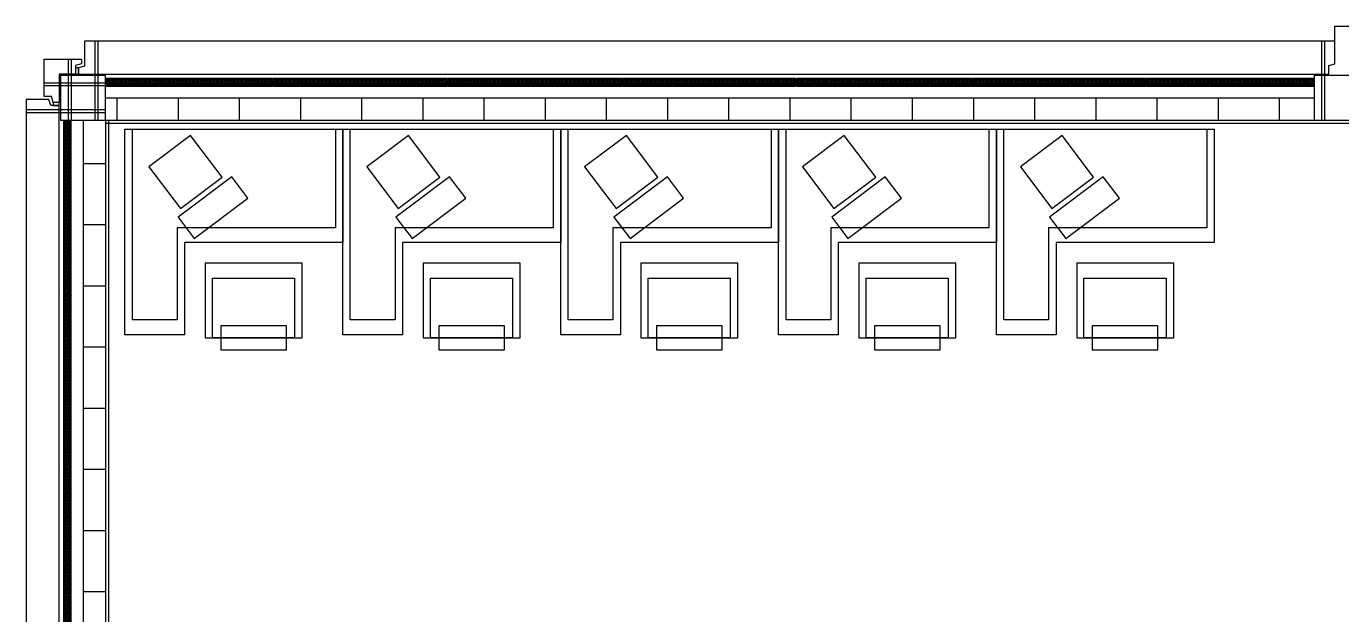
# Model space of a CAD drawing. Extents: x 2217 to 2324, y 363 to 419.
# Drawn here: x 2217.49 to 2226.31, y 409.44 to 413.38 of the extents above; entities that cross this region are included whole.
import ezdxf

# ---------------------------------------------------------------- set-up
doc = ezdxf.new("R2010")
doc.units = 0
doc.header["$LTSCALE"] = 12
doc.header["$MEASUREMENT"] = 0
for name, color, linetype in [('AISLACION', 2, 'CONTINUOUS'), ('ESTRUCTURA', 7, 'CONTINUOUS'), ('MUEBLES', 2, 'CONTINUOUS'), ('MURO-INT', 4, 'CONTINUOUS'), ('PREMOLDHORMIGON', 7, 'CONTINUOUS')]:
    doc.layers.add(name, color=color, linetype=linetype)
pattern_1 = [(315, (0, 0), (0.006187184335, 0.006187184335), []), (45, (0, 0), (-0.006187184335, 0.006187184335), [])]

msp = doc.modelspace()

# ---------------------------------------------------------------- hatches: boundary and pattern name
at = {"layer": 'AISLACION'}
h = msp.add_hatch(dxfattribs=at)
h.set_pattern_fill('ANSI37', color=8, scale=0.07, angle=-90, style=0)
h.set_pattern_definition(pattern_1)
h.paths.add_polyline_path([(2218.0214, 413.0291), (2218.0214, 412.9783), (2219.1414, 412.9783), (2219.1414, 413.0291)])
h = msp.add_hatch(dxfattribs=at)
h.set_pattern_fill('ANSI37', color=8, scale=0.07, angle=-90, style=0)
h.set_pattern_definition(pattern_1)
h.paths.add_polyline_path([(2219.1464, 413.0291), (2219.1464, 412.9783), (2220.3114, 412.9783), (2220.3114, 413.0291)])
h = msp.add_hatch(dxfattribs=at)
h.set_pattern_fill('ANSI37', color=8, scale=0.07, angle=-90, style=0)
h.set_pattern_definition(pattern_1)
h.paths.add_polyline_path([(2220.3164, 413.0291), (2220.3164, 412.9783), (2221.4814, 412.9783), (2221.4814, 413.0291)])
h = msp.add_hatch(dxfattribs=at)
h.set_pattern_fill('ANSI37', color=8, scale=0.07, angle=-90, style=0)
h.set_pattern_definition(pattern_1)
h.paths.add_polyline_path([(2221.4864, 413.0291), (2221.4864, 412.9783), (2222.6514, 412.9783), (2222.6514, 413.0291)])
h = msp.add_hatch(dxfattribs=at)
h.set_pattern_fill('ANSI37', color=8, scale=0.07, angle=-90, style=0)
h.set_pattern_definition(pattern_1)
h.paths.add_polyline_path([(2222.6564, 413.0291), (2222.6564, 412.9783), (2223.8214, 412.9783), (2223.8214, 413.0291)])
h = msp.add_hatch(dxfattribs=at)
h.set_pattern_fill('ANSI37', color=8, scale=0.07, angle=-90, style=0)
h.set_pattern_definition(pattern_1)
h.paths.add_polyline_path([(2223.8264, 413.0291), (2223.8264, 412.9783), (2224.9914, 412.9783), (2224.9914, 413.0291)])
h = msp.add_hatch(dxfattribs=at)
h.set_pattern_fill('ANSI37', color=8, scale=0.07, angle=-90, style=0)
h.set_pattern_definition(pattern_1)
h.paths.add_polyline_path([(2224.9964, 413.0291), (2224.9964, 412.9783), (2226.1164, 412.9783), (2226.1164, 413.0291)])
h = msp.add_hatch(dxfattribs=at)
h.set_pattern_fill('ANSI37', color=8, scale=0.07, angle=-90, style=0)
h.set_pattern_definition(pattern_1)
h.paths.add_polyline_path([(2217.7414, 411.5816), (2217.7922, 411.5816), (2217.7922, 412.7466), (2217.7414, 412.7466)])
h = msp.add_hatch(dxfattribs=at)
h.set_pattern_fill('ANSI37', color=8, scale=0.07, angle=-90, style=0)
h.set_pattern_definition(pattern_1)
h.paths.add_polyline_path([(2217.7414, 410.4116), (2217.7922, 410.4116), (2217.7922, 411.5766), (2217.7414, 411.5766)])
h = msp.add_hatch(dxfattribs=at)
h.set_pattern_fill('ANSI37', color=8, scale=0.07, angle=-90, style=0)
h.set_pattern_definition(pattern_1)
h.paths.add_polyline_path([(2217.7414, 409.2416), (2217.7922, 409.2416), (2217.7922, 410.4066), (2217.7414, 410.4066)])
at = {"layer": 'MURO-INT'}
h = msp.add_hatch(dxfattribs=at)
h.set_pattern_fill('_U,_O', color=2, scale=0.41, angle=90, pattern_type=0)
h.set_pattern_definition([(90, (0, 0), (-0.41, 3e-17), [])])
h.paths.add_polyline_path([(2226.1214, 412.8991), (2218.0214, 412.8991), (2218.0214, 412.7491), (2226.1214, 412.7491)])
h = msp.add_hatch(dxfattribs=at)
h.set_pattern_fill('_U,_O', color=2, scale=0.41, pattern_type=0)
h.set_pattern_definition([(0, (0, 0), (0, 0.41), [])])
h.paths.add_polyline_path([(2218.0214, 412.7491), (2217.8714, 412.7491), (2217.8714, 401.0491), (2218.0214, 401.0491)])

# ---------------------------------------------------------------- linework, layer by layer
at = {"layer": 'AISLACION'}
for points in [[(2218.0214, 413.0291), (2218.0214, 412.9783), (2219.1414, 412.9783), (2219.1414, 413.0291)], [(2219.1464, 413.0291), (2219.1464, 412.9783), (2220.3114, 412.9783), (2220.3114, 413.0291)], [(2220.3164, 413.0291), (2220.3164, 412.9783), (2221.4814, 412.9783), (2221.4814, 413.0291)], [(2221.4864, 413.0291), (2221.4864, 412.9783), (2222.6514, 412.9783), (2222.6514, 413.0291)], [(2222.6564, 413.0291), (2222.6564, 412.9783), (2223.8214, 412.9783), (2223.8214, 413.0291)], [(2223.8264, 413.0291), (2223.8264, 412.9783), (2224.9914, 412.9783), (2224.9914, 413.0291)], [(2224.9964, 413.0291), (2224.9964, 412.9783), (2226.1164, 412.9783), (2226.1164, 413.0291)], [(2217.7414, 411.5816), (2217.7922, 411.5816), (2217.7922, 412.7466), (2217.7414, 412.7466)], [(2217.7414, 410.4116), (2217.7922, 410.4116), (2217.7922, 411.5766), (2217.7414, 411.5766)], [(2217.7414, 409.2416), (2217.7922, 409.2416), (2217.7922, 410.4066), (2217.7414, 410.4066)]]:
    msp.add_lwpolyline(points, close=True, dxfattribs=at)
at = {"layer": 'ESTRUCTURA'}
for points in [[(2217.7214, 412.7491), (2218.0214, 412.7491), (2218.0214, 413.0491), (2217.7214, 413.0491)], [(2226.1214, 412.7491), (2226.4214, 412.7491), (2226.4214, 413.0491), (2226.1214, 413.0491)]]:
    msp.add_lwpolyline(points, close=True, dxfattribs=at)
at = {"layer": 'MUEBLES'}
for points in [[(2218.1525, 411.3115), (2218.1525, 411.9294), (2218.1525, 412.6894), (2219.6125, 412.6894), (2219.6125, 411.9294), (2218.5525, 411.9294), (2218.5525, 411.3115)], [(2218.524, 412.1573), (2218.8034, 412.3681), (2218.5926, 412.6475), (2218.3132, 412.4367)], [(2219.6125, 411.3115), (2219.6125, 411.9294), (2219.6125, 412.6894), (2221.0725, 412.6894), (2221.0725, 411.9294), (2220.0125, 411.9294), (2220.0125, 411.3115)], [(2219.984, 412.1573), (2220.2634, 412.3681), (2220.0526, 412.6475), (2219.7732, 412.4367)], [(2221.0725, 411.3115), (2221.0725, 411.9294), (2221.0725, 412.6894), (2222.5325, 412.6894), (2222.5325, 411.9294), (2221.4725, 411.9294), (2221.4725, 411.3115)], [(2221.444, 412.1573), (2221.7234, 412.3681), (2221.5126, 412.6475), (2221.2332, 412.4367)], [(2222.5325, 411.3115), (2222.5325, 411.9294), (2222.5325, 412.6894), (2223.9925, 412.6894), (2223.9925, 411.9294), (2222.9325, 411.9294), (2222.9325, 411.3115)], [(2222.904, 412.1573), (2223.1834, 412.3681), (2222.9726, 412.6475), (2222.6932, 412.4367)], [(2223.9925, 411.3115), (2223.9925, 411.9294), (2223.9925, 412.6894), (2225.4525, 412.6894), (2225.4525, 411.9294), (2224.3925, 411.9294), (2224.3925, 411.3115)], [(2224.364, 412.1573), (2224.6434, 412.3681), (2224.4326, 412.6475), (2224.1532, 412.4367)], [(2218.6171, 411.9566), (2218.9764, 412.2277), (2218.868, 412.3713), (2218.5087, 412.1003)], [(2220.0771, 411.9566), (2220.4364, 412.2277), (2220.328, 412.3713), (2219.9687, 412.1003)], [(2221.5371, 411.9566), (2221.8964, 412.2277), (2221.788, 412.3713), (2221.4287, 412.1003)], [(2222.9971, 411.9566), (2223.3564, 412.2277), (2223.248, 412.3713), (2222.8887, 412.1003)], [(2224.4571, 411.9566), (2224.8164, 412.2277), (2224.708, 412.3713), (2224.3487, 412.1003)], [(2219.235, 411.2115), (2219.235, 411.3715), (2218.795, 411.3715), (2218.795, 411.2115)], [(2220.695, 411.2115), (2220.695, 411.3715), (2220.255, 411.3715), (2220.255, 411.2115)], [(2222.155, 411.2115), (2222.155, 411.3715), (2221.715, 411.3715), (2221.715, 411.2115)], [(2223.615, 411.2115), (2223.615, 411.3715), (2223.175, 411.3715), (2223.175, 411.2115)], [(2225.075, 411.2115), (2225.075, 411.3715), (2224.635, 411.3715), (2224.635, 411.2115)]]:
    msp.add_lwpolyline(points, close=True, dxfattribs=at)
at = {"layer": 'MUEBLES', "color": 8}
for points in [[(2218.2025, 411.4115), (2218.2025, 412.6894), (2219.5625, 412.6894), (2219.5625, 412.0294), (2218.5025, 412.0294), (2218.5025, 411.4115)], [(2219.6625, 411.4115), (2219.6625, 412.6894), (2221.0225, 412.6894), (2221.0225, 412.0294), (2219.9625, 412.0294), (2219.9625, 411.4115)], [(2221.1225, 411.4115), (2221.1225, 412.6894), (2222.4825, 412.6894), (2222.4825, 412.0294), (2221.4225, 412.0294), (2221.4225, 411.4115)], [(2222.5825, 411.4115), (2222.5825, 412.6894), (2223.9425, 412.6894), (2223.9425, 412.0294), (2222.8825, 412.0294), (2222.8825, 411.4115)], [(2224.0425, 411.4115), (2224.0425, 412.6894), (2225.4025, 412.6894), (2225.4025, 412.0294), (2224.3425, 412.0294), (2224.3425, 411.4115)]]:
    msp.add_lwpolyline(points, close=True, dxfattribs=at)
at = {"layer": 'MUEBLES', "color": 1}
for points in [[(2219.3405, 411.2915), (2219.3405, 411.7915), (2218.6905, 411.7915), (2218.6905, 411.2915)], [(2220.8005, 411.2915), (2220.8005, 411.7915), (2220.1505, 411.7915), (2220.1505, 411.2915)], [(2222.2605, 411.2915), (2222.2605, 411.7915), (2221.6105, 411.7915), (2221.6105, 411.2915)], [(2223.7205, 411.2915), (2223.7205, 411.7915), (2223.0705, 411.7915), (2223.0705, 411.2915)], [(2225.1805, 411.2915), (2225.1805, 411.7915), (2224.5305, 411.7915), (2224.5305, 411.2915)], [(2218.7394, 411.2915), (2218.7394, 411.6915), (2219.2894, 411.6915), (2219.2894, 411.2915)], [(2220.1994, 411.2915), (2220.1994, 411.6915), (2220.7494, 411.6915), (2220.7494, 411.2915)], [(2221.6594, 411.2915), (2221.6594, 411.6915), (2222.2094, 411.6915), (2222.2094, 411.2915)], [(2223.1194, 411.2915), (2223.1194, 411.6915), (2223.6694, 411.6915), (2223.6694, 411.2915)], [(2224.5794, 411.2915), (2224.5794, 411.6915), (2225.1294, 411.6915), (2225.1294, 411.2915)]]:
    msp.add_lwpolyline(points, close=True, dxfattribs=at)
at = {"layer": 'MURO-INT'}
for p, q in [((2226.2614, 413.3791), (2234.6714, 413.3791)), ((2226.2614, 413.2791), (2226.2614, 413.3791)), ((2218.0214, 412.8991), (2226.1214, 412.8991)), ((2217.8714, 412.7491), (2217.8714, 401.0491)), ((2218.0214, 412.7491), (2226.1214, 412.7491)), ((2218.0214, 412.7491), (2218.0214, 401.0491))]:
    msp.add_line(p, q, dxfattribs=at)
at = {"layer": 'MURO-INT', "color": 8}
for p, q in [((2218.0214, 412.7291), (2226.4214, 412.7291)), ((2218.0414, 412.7491), (2218.0414, 400.7491))]:
    msp.add_line(p, q, dxfattribs=at)
at = {"layer": 'PREMOLDHORMIGON', "color": 8}
for p, q in [((2217.9514, 413.2791), (2217.9514, 412.7491)), ((2217.9714, 413.2791), (2217.9714, 412.7491)), ((2226.1714, 413.2791), (2226.1714, 412.7491)), ((2226.1914, 413.2791), (2226.1914, 412.7491)), ((2217.7714, 413.1591), (2217.7714, 412.7491)), ((2217.7914, 413.1591), (2217.7914, 412.7491)), ((2218.0214, 412.9991), (2217.6114, 412.9991)), ((2218.0214, 412.9791), (2217.6114, 412.9791)), ((2218.0214, 412.8191), (2217.4914, 412.8191)), ((2218.0214, 412.7991), (2217.4914, 412.7991))]:
    msp.add_line(p, q, dxfattribs=at)
at = {"layer": 'PREMOLDHORMIGON'}
for points in [[(2217.8401, 413.0591), (2226.2201, 413.0591), (2226.2201, 413.1155), (2226.2614, 413.1277), (2226.2614, 413.2791), (2217.8814, 413.2791), (2217.8814, 413.1128), (2217.8401, 413.1006)], [(2217.8201, 413.1155), (2217.8201, 413.0591), (2217.7114, 413.0591), (2217.7114, 412.8678), (2217.6714, 412.8678), (2217.6592, 412.9091), (2217.6114, 412.9091), (2217.6114, 413.1591), (2217.8614, 413.1591), (2217.8614, 413.1277)], [(2217.7114, 400.8678), (2217.7114, 412.8478), (2217.655, 412.8478), (2217.6429, 412.8891), (2217.4914, 412.8891), (2217.4914, 400.9091), (2217.6578, 400.9091), (2217.67, 400.8678)]]:
    msp.add_lwpolyline(points, close=True, dxfattribs=at)
at = {"layer": 'PREMOLDHORMIGON', "color": 8}
for points in [[(2217.8201, 413.1005), (2217.8201, 413.0591), (2217.8401, 413.0591), (2217.8401, 413.1005)], [(2217.6714, 412.8478), (2217.7114, 412.8478), (2217.7114, 412.8678), (2217.6714, 412.8678)]]:
    msp.add_lwpolyline(points, close=True, dxfattribs=at)

doc.saveas('drawing.dxf')
